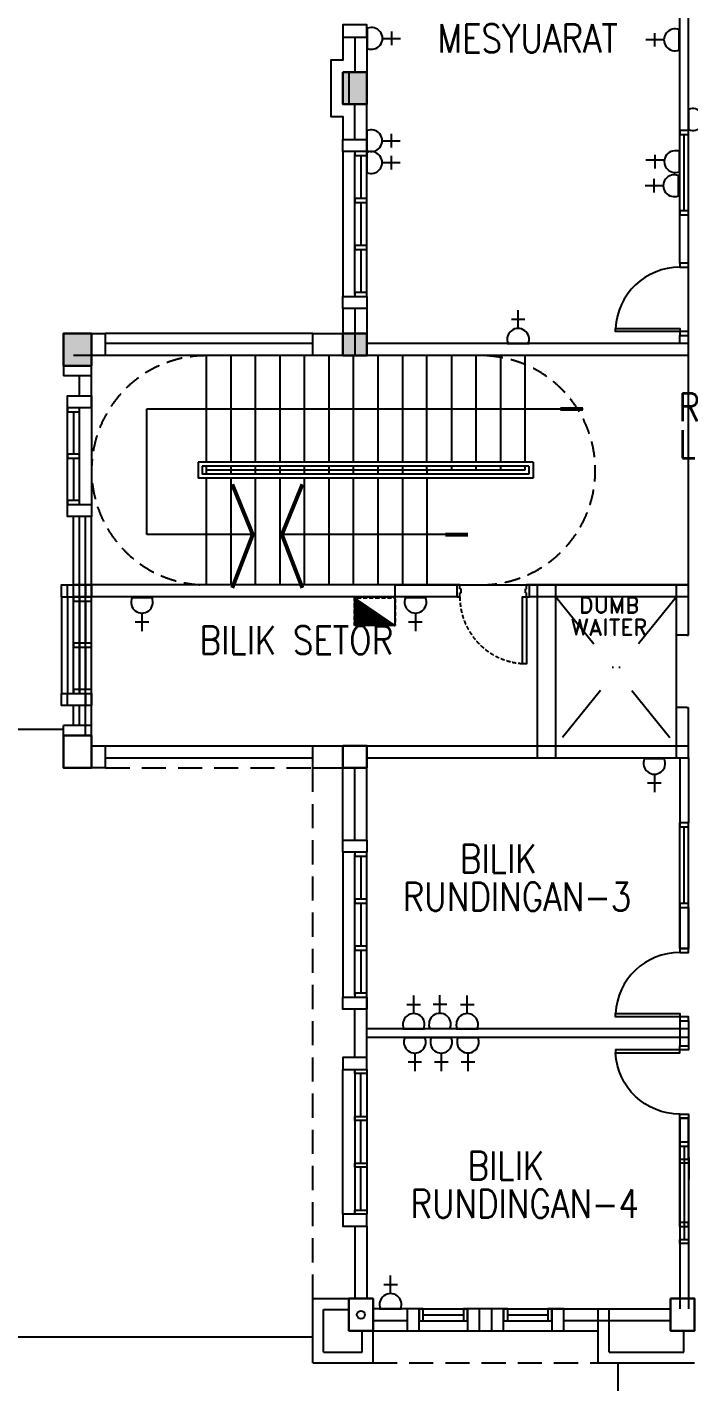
# Model space of a CAD drawing. Header units: inches. Extents: x -86408137 to 595769, y 1041006 to 3160331.
# Drawn here: x 133850 to 142081, y 1065798 to 1082643 of the extents above; entities that cross this region are included whole.
import ezdxf
from ezdxf.enums import TextEntityAlignment as Align

# ---------------------------------------------------------------- set-up
doc = ezdxf.new("R2010")
doc.units = ezdxf.units.IN
doc.header["$MEASUREMENT"] = 0
for name, pattern in [('CENTER2', [1.125, 0.75, -0.125, 0.125, -0.125]), ('DASHDOT', [1, 0.5, -0.25, 0, -0.25]), ('DASHED', [0.75, 0.5, -0.25]), ('HIDDEN', [0.375, 0.25, -0.125])]:
    doc.linetypes.add(name, pattern=pattern)
doc.layers.add('COLUMN', color=8, linetype='Continuous', lineweight=30)
doc.layers.add('t3', color=8, linetype='Continuous', lineweight=25)
for name, color, linetype in [('DOOR', 2, 'Continuous'), ('DOWNPIPE', 8, 'Continuous'), ('ELECT', 6, 'Continuous'), ('GRID', 8, 'CENTER2'), ('LW', 2, 'Continuous'), ('partition', 8, 'Continuous'), ('ROOF', 2, 'Continuous'), ('stair', 8, 'Continuous'), ('ventilation', 4, 'Continuous'), ('WALL', 1, 'Continuous'), ('WIN', 9, 'Continuous')]:
    doc.layers.add(name, color=color, linetype=linetype)
doc.styles.add('LAILA', font='romans.shx', dxfattribs={"width": 0.85, "height": 350})
doc.styles.add('VERDANA1000', font='romand.shx', dxfattribs={"height": 1000})

# ---------------------------------------------------------------- blocks, each defined once
blk = doc.blocks.new('dr16')
at = {"layer": 'DOOR', "color": 1}
blk.add_line((-2409712, -909071), (-2409602, -909071), dxfattribs=at)
for points in [[(-2409712, -909071), (-2409602, -909071), (-2409602, -909021), (-2409712, -909021)], [(-2410511, -909831), (-2409712, -909831), (-2409712, -909871), (-2410511, -909871)], [(-2409712, -909921), (-2409602, -909921), (-2409602, -909871), (-2409712, -909871)]]:
    blk.add_lwpolyline(points, close=True, dxfattribs=at)
at = {"layer": 'DOOR', "color": 9}
blk.add_arc((-2409712, -909871), 800, 90, 177.134, dxfattribs=at)
blk = doc.blocks.new('AW30')
at = {"layer": 'WALL'}
for points in [[(-2473393, -914141), (-2473243, -914141), (-2473243, -913866), (-2473393, -913866)], [(-2472643, -914141), (-2472493, -914141), (-2472493, -913866), (-2472643, -913866)]]:
    blk.add_lwpolyline(points, close=True, dxfattribs=at)
at = {"layer": 'WIN', "color": 1}
for p, q in [((-2473243, -913866), (-2472643, -913866)), ((-2473218, -914016), (-2472643, -914016)), ((-2473193, -913941), (-2472693, -913941))]:
    blk.add_line(p, q, dxfattribs=at)
at = {"layer": 'WIN', "color": 2}
blk.add_line((-2473243, -914141), (-2472643, -914141), dxfattribs=at)
at = {"layer": 'WIN', "color": 1}
for points in [[(-2473243, -914016), (-2473193, -914016), (-2473193, -913866), (-2473243, -913866)], [(-2472693, -914016), (-2472643, -914016), (-2472643, -913866), (-2472693, -913866)]]:
    blk.add_lwpolyline(points, close=True, dxfattribs=at)
blk = doc.blocks.new('WW')
at = {"layer": 'WALL'}
for points in [[(-2476669, -906963), (-2476669, -907113), (-2476969, -907113), (-2476969, -906963)], [(-2476669, -908313), (-2476669, -908463), (-2476969, -908463), (-2476969, -908313)]]:
    blk.add_lwpolyline(points, close=True, dxfattribs=at)
at = {"layer": 'WIN', "color": 2}
blk.add_line((-2476969, -907113), (-2476969, -908313), dxfattribs=at)
at = {"layer": 'WIN'}
for p, q in [((-2476819, -908313), (-2476819, -907113)), ((-2476669, -908313), (-2476669, -907113)), ((-2476744, -907163), (-2476744, -907688)), ((-2476744, -907738), (-2476744, -908263))]:
    blk.add_line(p, q, dxfattribs=at)
for points in [[(-2476819, -907113), (-2476819, -907163), (-2476669, -907163), (-2476669, -907113)], [(-2476819, -907688), (-2476819, -907738), (-2476669, -907738), (-2476669, -907688)], [(-2476819, -908263), (-2476819, -908313), (-2476669, -908313), (-2476669, -908263)]]:
    blk.add_lwpolyline(points, close=True, dxfattribs=at)
blk = doc.blocks.new('Dp900')
at = {"layer": 'DOOR', "color": 4}
for p, q in [((35, 150), (0, 150)), ((0, 0), (35, 0)), ((35, 150), (35, 100)), ((50, 100), (35, 100)), ((50, 50), (35, 50)), ((35, 50), (35, 0)), ((50, 100), (50, 50)), ((850, 100), (850, 50)), ((865, 100), (850, 100)), ((865, 50), (850, 50)), ((900, 150), (865, 150)), ((865, 150), (865, 100)), ((865, 50), (865, 0)), ((865, 0), (900, 0))]:
    blk.add_line(p, q, dxfattribs=at)
at = {"layer": 'DOOR', "color": 1}
for p, q in [((0, 150), (0, 0)), ((0, 150), (0, 0)), ((900, 150), (900, 0)), ((900, 150), (900, 0))]:
    blk.add_line(p, q, dxfattribs=at)
at = {"layer": 'DOOR'}
blk.add_lwpolyline([(35, 150), (35, 980), (85, 980), (85, 150)], close=True, dxfattribs=at)
at = {"layer": 'DOOR', "color": 9, "linetype": 'DASHED', "ltscale": 100}
blk.add_arc((35, 150), 830, 360, 86.5464, dxfattribs=at)
blk = doc.blocks.new('GF')
at = {"layer": 'WALL'}
for points in [[(-2478464, -901233), (-2478464, -901383), (-2478764, -901383), (-2478764, -901233)], [(-2478464, -902583), (-2478464, -902733), (-2478764, -902733), (-2478764, -902583)]]:
    blk.add_lwpolyline(points, close=True, dxfattribs=at)
at = {"layer": 'WIN'}
for p, q in [((-2478764, -902583), (-2478764, -901383)), ((-2478614, -902583), (-2478614, -901383)), ((-2478689, -901433), (-2478689, -901958)), ((-2478689, -902008), (-2478689, -902533))]:
    blk.add_line(p, q, dxfattribs=at)
at = {"layer": 'WIN', "color": 2}
blk.add_line((-2478464, -901383), (-2478464, -902583), dxfattribs=at)
at = {"layer": 'WIN'}
for points in [[(-2478764, -901383), (-2478764, -901433), (-2478614, -901433), (-2478614, -901383)], [(-2478764, -901958), (-2478764, -902008), (-2478614, -902008), (-2478614, -901958)], [(-2478764, -902533), (-2478764, -902583), (-2478614, -902583), (-2478614, -902533)]]:
    blk.add_lwpolyline(points, close=True, dxfattribs=at)

msp = doc.modelspace()

# ---------------------------------------------------------------- hatches: boundary and pattern name
at = {"layer": 'COLUMN'}
for points in [[(134652, 1078433), (134652, 1078833), (134302, 1078833), (134302, 1078433)], [(137777, 1078833), (138077, 1078833), (138077, 1078558), (137777, 1078558)]]:
    msp.add_hatch(color=256, dxfattribs=at).paths.add_polyline_path(points)
at = {"layer": 'ELECT', "linetype": 'HIDDEN'}
h = msp.add_hatch(dxfattribs=at)
h.set_pattern_fill('ANSI31', color=1)
h.set_pattern_definition([(45, (123713.34669, 1034239.18999), (-0.08838834765, 0.08838834765), [])])
h.paths.add_polyline_path([(137920, 1075548), (137920, 1075201), (138429, 1075201)])

# ---------------------------------------------------------------- linework, layer by layer
at = {"layer": 'COLUMN'}
for points in [[(137777, 1082083), (138077, 1082083), (138077, 1081683), (137777, 1081683)], [(134652, 1078433), (134652, 1078833), (134302, 1078833), (134302, 1078433)], [(134652, 1078433), (134652, 1078833), (134302, 1078833), (134302, 1078433)], [(137777, 1078833), (138077, 1078833), (138077, 1078558), (137777, 1078558)], [(137777, 1078833), (138077, 1078833), (138077, 1078558), (137777, 1078558)], [(134652, 1073433), (134652, 1073833), (134302, 1073833), (134302, 1073433)], [(137777, 1073708), (138077, 1073708), (138077, 1073433), (137777, 1073433)], [(137852, 1066833), (138152, 1066833), (138152, 1066433), (137852, 1066433)], [(141852, 1066833), (142152, 1066833), (142152, 1066433), (141852, 1066433)]]:
    msp.add_lwpolyline(points, close=True, dxfattribs=at)
msp.add_solid([(137777, 1082083), (138077, 1082083), (137777, 1081683), (138077, 1081683)], dxfattribs=at)
at = {"layer": 'DOWNPIPE'}
msp.add_circle((138002, 1066633), 50, dxfattribs=at)
at = {"layer": 'ELECT', "color": 6}
for p, q in [((138080, 1082639), (138080, 1082366)), ((138270, 1082503), (138495, 1082503)), ((138383, 1082587), (138383, 1082419)), ((141657, 1082400), (141657, 1082569)), ((141959, 1082348), (141959, 1082621)), ((141769, 1082485), (141544, 1082485)), ((142077, 1081630), (142077, 1081358)), ((138077, 1081368), (138077, 1081095)), ((138379, 1081316), (138379, 1081147)), ((138266, 1081231), (138491, 1081231)), ((138077, 1081095), (138077, 1080822)), ((138379, 1081043), (138379, 1080874)), ((141772, 1080988), (141547, 1080988)), ((141662, 1080887), (141662, 1081056)), ((141965, 1080835), (141965, 1081108)), ((138266, 1080959), (138491, 1080959)), ((141761, 1080671), (141536, 1080671)), ((141648, 1080586), (141648, 1080755)), ((141950, 1080534), (141950, 1080807)), ((139873, 1079010), (140041, 1079010)), ((139957, 1078898), (139957, 1079123)), ((139821, 1078708), (140093, 1078708)), ((135416, 1075547), (135143, 1075547)), ((138816, 1075547), (138543, 1075547)), ((135279, 1075357), (135279, 1075132)), ((138680, 1075357), (138680, 1075132)), ((135364, 1075245), (135195, 1075245)), ((138764, 1075245), (138595, 1075245)), ((141787, 1073544), (141515, 1073544)), ((141735, 1073242), (141567, 1073242)), ((141651, 1073354), (141651, 1073129)), ((138658, 1070378), (138658, 1070603)), ((138984, 1070380), (138984, 1070605)), ((139324, 1070378), (139324, 1070603)), ((138573, 1070491), (138742, 1070491)), ((138900, 1070493), (139069, 1070493)), ((139240, 1070490), (139409, 1070490)), ((138521, 1070189), (138794, 1070189)), ((138809, 1070076), (138536, 1070076)), ((138848, 1070191), (139121, 1070191)), ((139138, 1070076), (138865, 1070076)), ((139188, 1070188), (139461, 1070188)), ((139470, 1070077), (139197, 1070077)), ((138672, 1069887), (138672, 1069662)), ((139001, 1069887), (139001, 1069662)), ((139333, 1069888), (139333, 1069663)), ((138757, 1069774), (138588, 1069774)), ((139086, 1069774), (138917, 1069774)), ((139418, 1069775), (139249, 1069775)), ((142081, 1068586), (142081, 1068314)), ((138286, 1067009), (138455, 1067009)), ((138370, 1066897), (138370, 1067122)), ((138234, 1066707), (138507, 1066707))]:
    msp.add_line(p, q, dxfattribs=at)
at = {"layer": 'ELECT', "color": 7, "linetype": 'HIDDEN'}
msp.add_line((137920, 1075548), (138429, 1075201), dxfattribs=at)
msp.add_lwpolyline([(137920, 1075548), (138429, 1075548), (138429, 1075201), (137920, 1075201)], close=True, dxfattribs=at)
at = {"layer": 'ELECT', "color": 6}
for centre, start, end in [((138134, 1082503), 246.9763, 113.0237), ((141906, 1082485), 66.9763, 293.0237), ((142130, 1081494), 246.9763, 113.0237), ((138130, 1081231), 246.9763, 113.0237), ((138130, 1080959), 246.9763, 113.0237), ((141911, 1080971), 66.9763, 293.0237), ((141897, 1080671), 66.9763, 293.0237), ((139957, 1078761), 336.9763, 203.0237), ((135279, 1075493), 156.9763, 23.0237), ((138680, 1075493), 156.9763, 23.0237), ((141651, 1073490), 156.9763, 23.0237), ((138658, 1070242), 336.9763, 203.0237), ((138984, 1070244), 336.9763, 203.0237), ((139324, 1070242), 336.9763, 203.0237), ((138672, 1070023), 156.9763, 23.0237), ((139001, 1070023), 156.9763, 23.0237), ((139333, 1070024), 156.9763, 23.0237), ((138370, 1066760), 336.9763, 203.0237)]:
    msp.add_arc(centre, 136, start, end, dxfattribs=at)
at = {"layer": 'GRID', "linetype": 'DASHDOT', "ltscale": 1500}
for p, q in [((141927, 1075558), (140427, 1073708)), ((140427, 1075558), (141927, 1073708))]:
    msp.add_line(p, q, dxfattribs=at)
at = {"layer": 'LW'}
for p, q in [((137777, 1081095), (137777, 1079295)), ((137777, 1079145), (137777, 1078708)), ((141927, 1074183), (141927, 1075083)), ((137777, 1072533), (137777, 1073558)), ((137777, 1072383), (137777, 1070583)), ((137777, 1067883), (137777, 1069683))]:
    msp.add_line(p, q, dxfattribs=at)
at = {"layer": 'LW', "linetype": 'HIDDEN', "ltscale": 1200}
for p, q in [((137402, 1078833), (134827, 1078833)), ((134827, 1073433), (137402, 1073433)), ((137402, 1066833), (137402, 1073433)), ((138152, 1066033), (140952, 1066033))]:
    msp.add_line(p, q, dxfattribs=at)
at = {"layer": 'LW'}
for points in [[(137777, 1082520), (137777, 1082233), (137627, 1082233), (137627, 1081533), (137777, 1081533), (137777, 1081245)], [(137927, 1082083), (137852, 1082083), (137852, 1081683), (137927, 1081683)]]:
    msp.add_lwpolyline(points, dxfattribs=at)
at = {"layer": 'partition'}
for p, q in [((141967, 1081358), (141967, 1083513)), ((142077, 1081358), (142077, 1083513)), ((142077, 1081358), (141967, 1081358)), ((141967, 1079708), (141967, 1080308)), ((141967, 1080308), (142077, 1080308)), ((142077, 1079708), (142077, 1080308)), ((141967, 1078708), (141967, 1078808)), ((142076, 1078707), (142076, 1078807)), ((141967, 1073558), (141967, 1072748)), ((142077, 1073558), (142077, 1072748)), ((142077, 1072748), (141967, 1072748)), ((141967, 1071698), (142077, 1071698)), ((141967, 1071188), (141967, 1071698)), ((141967, 1071698), (141967, 1071188)), ((142077, 1071188), (142077, 1071698)), ((142077, 1071698), (142077, 1071188)), ((141967, 1071188), (142077, 1071188)), ((141967, 1070288), (142077, 1070288)), ((141967, 1070288), (141967, 1069978)), ((142077, 1070288), (142077, 1069978)), ((142077, 1070188), (138077, 1070188)), ((142077, 1070078), (138077, 1070078)), ((141967, 1069978), (142077, 1069978)), ((141967, 1069978), (142077, 1069978)), ((141967, 1068568), (141967, 1069078)), ((141967, 1069078), (142077, 1069078)), ((141967, 1069078), (141967, 1068568)), ((141967, 1069078), (141967, 1068568)), ((141967, 1069078), (142077, 1069078)), ((141967, 1069078), (141967, 1068778)), ((142077, 1068568), (142077, 1069078)), ((142077, 1069078), (142077, 1068568)), ((142077, 1069078), (142077, 1068568)), ((142077, 1069078), (142077, 1068778)), ((141967, 1068568), (142077, 1068568)), ((142077, 1067518), (141967, 1067518)), ((141967, 1067518), (141967, 1066708)), ((142077, 1067518), (142077, 1066708))]:
    msp.add_line(p, q, dxfattribs=at)
at = {"layer": 'ROOF', "linetype": 'Continuous', "ltscale": 2000}
msp.add_line((141202, 1063683), (141202, 1066033), dxfattribs=at)
msp.add_lwpolyline([(134302, 1073908), (130302, 1073908), (130302, 1066358), (137402, 1066358)], dxfattribs=at)
at = {"layer": 'stair'}
for p, q in [((136077, 1078558), (136077, 1077233)), ((136382, 1078558), (136382, 1077233)), ((136687, 1078558), (136687, 1077233)), ((136992, 1078558), (136992, 1077233)), ((137297, 1078558), (137297, 1077233)), ((137602, 1078558), (137602, 1077233)), ((137907, 1078558), (137907, 1077233)), ((138212, 1078558), (138212, 1077233)), ((138517, 1078558), (138517, 1077233)), ((138822, 1077233), (138822, 1078558)), ((139127, 1078558), (139127, 1077233)), ((139432, 1078558), (139432, 1077233)), ((139737, 1078558), (139737, 1077233)), ((140042, 1078558), (140042, 1077233)), ((135339, 1076333), (135339, 1077895)), ((135339, 1077895), (140764, 1077895)), ((135977, 1077233), (135977, 1077033)), ((140142, 1077233), (135977, 1077233)), ((136027, 1077183), (136027, 1077083)), ((140092, 1077183), (136027, 1077183)), ((136077, 1077183), (136077, 1077083)), ((140042, 1077133), (136077, 1077133)), ((136382, 1077183), (136382, 1077083)), ((136687, 1077183), (136687, 1077083)), ((136992, 1077183), (136992, 1077083)), ((137297, 1077183), (137297, 1077083)), ((137602, 1077183), (137602, 1077133)), ((137602, 1077133), (137602, 1077083)), ((137907, 1077183), (137907, 1077133)), ((137907, 1077133), (137907, 1077083)), ((138212, 1077183), (138212, 1077133)), ((138212, 1077133), (138212, 1077083)), ((138517, 1077183), (138517, 1077133)), ((138517, 1077133), (138517, 1077083)), ((138822, 1077133), (138822, 1077183)), ((138822, 1077133), (138822, 1077083)), ((139127, 1077183), (139127, 1077133)), ((139432, 1077183), (139432, 1077133)), ((139737, 1077183), (139737, 1077133)), ((140042, 1077183), (140042, 1077133)), ((140092, 1077183), (140092, 1077083)), ((140142, 1077233), (140142, 1077033)), ((140142, 1077033), (135977, 1077033)), ((140092, 1077083), (136027, 1077083)), ((136077, 1077033), (136077, 1075708)), ((136382, 1077033), (136382, 1075708)), ((136687, 1077033), (136687, 1075708)), ((136992, 1077033), (136992, 1075708)), ((137297, 1077033), (137297, 1075708)), ((137602, 1077033), (137602, 1075708)), ((137907, 1077033), (137907, 1075708)), ((138212, 1077033), (138212, 1075708)), ((138517, 1077033), (138517, 1075708)), ((138822, 1077033), (138822, 1075708)), ((136687, 1076333), (135339, 1076333)), ((139333, 1076333), (136992, 1076333))]:
    msp.add_line(p, q, dxfattribs=at)
at = {"layer": 'stair', "const_width": 50}
for points in [[(140762, 1077895), (140483, 1077895)], [(136402, 1076958), (136657, 1076333), (136402, 1075670)], [(137274, 1076958), (137019, 1076333), (137274, 1075670)], [(139332, 1076333), (139053, 1076333)]]:
    msp.add_lwpolyline(points, dxfattribs=at)
at = {"layer": 'stair', "linetype": 'HIDDEN', "ltscale": 800}
for centre, start, end in [((136077, 1077133), 90, 270), ((139492, 1077133), 270, 90)]:
    msp.add_arc(centre, 1425, start, end, dxfattribs=at)
at = {"layer": 'ventilation'}
msp.add_lwpolyline([(138429, 1075201), (138429, 1075708), (142077, 1075708), (142077, 1086258), (140077, 1086273), (140077, 1094578), (147927, 1094578), (147927, 1097616)], dxfattribs=at)
at = {"layer": 'WALL'}
for p, q in [((137927, 1082520), (137927, 1082083)), ((138077, 1082520), (138077, 1082083)), ((137927, 1081245), (137927, 1081683)), ((138077, 1081095), (138077, 1081683)), ((138077, 1079295), (138077, 1078708)), ((137927, 1079145), (137927, 1078708)), ((134302, 1078833), (134827, 1078833)), ((134302, 1078833), (134827, 1078833)), ((134827, 1078558), (134827, 1078833)), ((134827, 1078558), (134827, 1078833)), ((137402, 1078558), (137402, 1078833)), ((137402, 1078833), (138077, 1078833)), ((137402, 1078558), (137402, 1078833)), ((137402, 1078833), (138077, 1078833)), ((137402, 1078708), (134827, 1078708)), ((137402, 1078708), (134827, 1078708)), ((137402, 1078708), (134827, 1078708)), ((137927, 1078708), (137927, 1078558)), ((137927, 1078708), (137927, 1078558)), ((137927, 1078708), (137927, 1078558)), ((142077, 1078708), (138077, 1078708)), ((138077, 1078708), (138077, 1078558)), ((138077, 1078708), (138077, 1078558)), ((142077, 1078558), (142077, 1078708)), ((142077, 1078558), (134427, 1078558)), ((142077, 1078558), (134652, 1078558)), ((134302, 1078433), (134302, 1078308)), ((134652, 1078308), (134302, 1078308)), ((134502, 1078058), (134502, 1078308)), ((134652, 1077908), (134652, 1078433)), ((134427, 1075558), (134427, 1076558)), ((134502, 1075558), (134502, 1076558)), ((134577, 1075558), (134577, 1076558)), ((134652, 1075558), (134652, 1076558)), ((139197, 1075708), (134427, 1075708)), ((139197, 1075708), (134427, 1075708)), ((139197, 1075558), (139197, 1075708)), ((139197, 1075558), (139197, 1075708)), ((139197, 1075558), (139197, 1075708)), ((142077, 1075708), (140097, 1075708)), ((140097, 1075558), (140097, 1075708)), ((140097, 1075558), (140097, 1075708)), ((140197, 1073558), (140197, 1075708)), ((140427, 1073558), (140427, 1075708)), ((141927, 1075083), (141927, 1075708)), ((142077, 1075083), (142077, 1075708)), ((139197, 1075558), (134427, 1075558)), ((139197, 1075558), (134427, 1075558)), ((139197, 1075558), (134427, 1075558)), ((142077, 1075558), (140097, 1075558)), ((141947, 1075083), (141927, 1075083)), ((142057, 1075083), (141947, 1075083)), ((142057, 1075083), (142077, 1075083)), ((134577, 1073833), (134577, 1074358)), ((134652, 1073833), (134652, 1074358)), ((134427, 1073958), (134427, 1074208)), ((134502, 1073958), (134502, 1074208)), ((141927, 1073558), (141927, 1074183)), ((141947, 1074183), (141927, 1074183)), ((142057, 1074183), (141947, 1074183)), ((142057, 1074183), (142077, 1074183)), ((142077, 1073558), (142077, 1074183)), ((134302, 1073833), (134302, 1073958)), ((134577, 1073958), (134302, 1073958)), ((134652, 1073958), (134302, 1073958)), ((134302, 1073833), (134302, 1073958)), ((134652, 1073708), (142077, 1073708)), ((134827, 1073433), (134827, 1073708)), ((137402, 1073433), (137402, 1073708)), ((138077, 1073583), (138077, 1073433)), ((134827, 1073433), (134302, 1073433)), ((134827, 1073558), (137402, 1073558)), ((134827, 1073558), (137402, 1073558)), ((137402, 1073433), (137927, 1073433)), ((137927, 1072533), (137927, 1073433)), ((138077, 1073558), (142077, 1073558)), ((138077, 1072533), (138077, 1073433)), ((138077, 1069683), (138077, 1070583)), ((137927, 1069833), (137927, 1070433)), ((137927, 1067733), (137927, 1066833)), ((138077, 1067733), (138077, 1066833)), ((137402, 1066833), (137927, 1066833)), ((137402, 1066033), (137402, 1066833)), ((137537, 1066698), (137852, 1066698)), ((137537, 1066168), (137537, 1066698)), ((138727, 1066708), (138152, 1066708)), ((139777, 1066708), (139327, 1066708)), ((140377, 1066708), (141852, 1066708)), ((140952, 1066033), (140952, 1066708)), ((141087, 1066168), (141087, 1066708)), ((138577, 1066558), (138152, 1066558)), ((141852, 1066558), (140527, 1066558)), ((138017, 1066168), (138017, 1066438)), ((138152, 1066033), (138152, 1066433)), ((142017, 1066168), (142017, 1066438)), ((137537, 1066168), (138017, 1066168)), ((141087, 1066168), (142017, 1066168)), ((137402, 1066033), (138152, 1066033)), ((140952, 1066033), (142152, 1066033))]:
    msp.add_line(p, q, dxfattribs=at)
for points in [[(138077, 1082520), (138077, 1082670), (137777, 1082670), (137777, 1082520)], [(138077, 1081245), (138077, 1081095), (137777, 1081095), (137777, 1081245)], [(138077, 1079295), (138077, 1079145), (137777, 1079145), (137777, 1079295)], [(138077, 1072533), (138077, 1072383), (137777, 1072383), (137777, 1072533)], [(138077, 1070583), (138077, 1070433), (137777, 1070433), (137777, 1070583)], [(138077, 1069683), (138077, 1069833), (137777, 1069833), (137777, 1069683)], [(138077, 1067733), (138077, 1067883), (137777, 1067883), (137777, 1067733)]]:
    msp.add_lwpolyline(points, close=True, dxfattribs=at)
at = {"layer": 'WIN'}
for p, q in [((141967, 1080308), (141967, 1081358)), ((142077, 1080308), (142077, 1081358)), ((142022, 1080358), (142022, 1081308)), ((137927, 1079320), (137927, 1081070)), ((138002, 1081045), (138002, 1080512)), ((138077, 1079295), (138077, 1081095)), ((138002, 1080462), (138002, 1079928)), ((138002, 1079878), (138002, 1079345)), ((137402, 1078833), (134827, 1078833)), ((138077, 1078558), (138077, 1078833)), ((138077, 1078558), (138077, 1078833)), ((138077, 1073433), (138077, 1073708)), ((141967, 1071698), (141967, 1072748)), ((142077, 1071698), (142077, 1072748)), ((142022, 1071748), (142022, 1072698)), ((137927, 1070608), (137927, 1072358)), ((138002, 1072333), (138002, 1071799)), ((138077, 1070583), (138077, 1072383)), ((138002, 1071749), (138002, 1071216)), ((138002, 1071166), (138002, 1070633)), ((137927, 1069658), (137927, 1067908)), ((138002, 1069099), (138002, 1069633)), ((138077, 1069683), (138077, 1067883)), ((138002, 1068516), (138002, 1069049)), ((141967, 1067728), (141967, 1068778)), ((142022, 1068728), (142022, 1067778)), ((142077, 1068778), (142077, 1067728)), ((141967, 1068568), (141967, 1067518)), ((142022, 1068518), (142022, 1067568)), ((142077, 1068568), (142077, 1067518)), ((138002, 1067933), (138002, 1068466)), ((138152, 1066433), (140952, 1066433))]:
    msp.add_line(p, q, dxfattribs=at)
for points in [[(142077, 1081358), (141967, 1081358), (141967, 1081308), (142077, 1081308)], [(137927, 1081095), (137927, 1081045), (138077, 1081045), (138077, 1081095)], [(137927, 1080512), (137927, 1080462), (138077, 1080462), (138077, 1080512)], [(142077, 1080358), (141967, 1080358), (141967, 1080308), (142077, 1080308)], [(137927, 1079928), (137927, 1079878), (138077, 1079878), (138077, 1079928)], [(137927, 1079345), (137927, 1079295), (138077, 1079295), (138077, 1079345)], [(142077, 1072748), (141967, 1072748), (141967, 1072698), (142077, 1072698)], [(137927, 1072383), (137927, 1072333), (138077, 1072333), (138077, 1072383)], [(137927, 1071799), (137927, 1071749), (138077, 1071749), (138077, 1071799)], [(142077, 1071748), (141967, 1071748), (141967, 1071698), (142077, 1071698)], [(137927, 1071216), (137927, 1071166), (138077, 1071166), (138077, 1071216)], [(137927, 1070633), (137927, 1070583), (138077, 1070583), (138077, 1070633)], [(137927, 1069633), (137927, 1069683), (138077, 1069683), (138077, 1069633)], [(137927, 1069049), (137927, 1069099), (138077, 1069099), (138077, 1069049)], [(141967, 1068728), (142077, 1068728), (142077, 1068778), (141967, 1068778)], [(137927, 1068466), (137927, 1068516), (138077, 1068516), (138077, 1068466)], [(142077, 1068518), (141967, 1068518), (141967, 1068568), (142077, 1068568)], [(137927, 1067883), (137927, 1067933), (138077, 1067933), (138077, 1067883)], [(141967, 1067728), (142077, 1067728), (142077, 1067778), (141967, 1067778)], [(142077, 1067518), (141967, 1067518), (141967, 1067568), (142077, 1067568)]]:
    msp.add_lwpolyline(points, close=True, dxfattribs=at)

# ---------------------------------------------------------------- block references
at = {"layer": 'DOOR'}
for p in [(2551679, 1988728), (2551679, 1980208)]:
    msp.add_blockref('dr16', p, dxfattribs=at)
at = {"layer": 'DOOR', "rotation": 180}
msp.add_blockref('Dp900', (140097, 1075708), dxfattribs=at)
at = {"layer": 'DOOR', "xscale": -1, "rotation": 180}
msp.add_blockref('dr16', (2551679, 160057), dxfattribs=at)
msp.add_blockref('dr16', (2551679, 160057), dxfattribs=at)
at = {"layer": 'WIN'}
for name, p in [('GF', (2613116, 1979291)), ('WW', (2611246, 1982670)), ('WW', (2611321, 1982670)), ('AW30', (2611970, 1980574)), ('AW30', (2613020, 1980574))]:
    msp.add_blockref(name, p, dxfattribs=at)

# ---------------------------------------------------------------- texts
at = {"layer": 't3', "style": 'LAILA', "width": 0.85}
for s, p in [('MESYUARAT', (138952, 1082678)), ('R. TANGGA/', (141951, 1078093)), ('LEGAR', (141951, 1077633)), ('BILIK SETOR', (135994, 1075196)), ('BILIK', (139231, 1072479)), ('RUNDINGAN-3', (138521, 1072006)), ('BILIK', (139327, 1068661)), ('RUNDINGAN-4', (138617, 1068188))]:
    msp.add_text(s, height=350, dxfattribs=at).set_placement(p, align=Align.TOP_LEFT)
at = {"layer": 't3', "style": 'VERDANA1000'}
for s, p in [('DUMB', (140716, 1075557)), ('WAITER', (140612, 1075282))]:
    msp.add_text(s, height=200, dxfattribs=at).set_placement(p, align=Align.TOP_LEFT)

doc.saveas('drawing.dxf')
